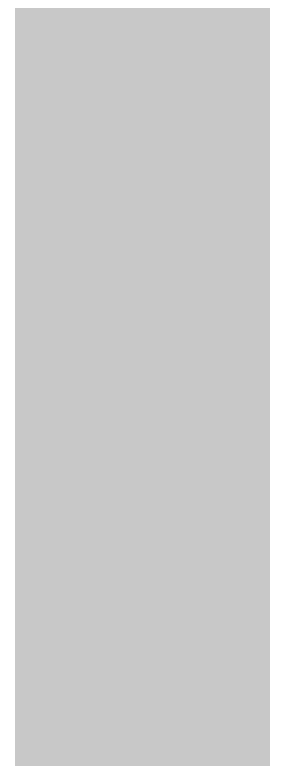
# Model space of a CAD drawing. Extents: x 43 to 178, y 42 to 123.
# Drawn here: x 43.1548 to 43.2818, y 62.8183 to 63.1883 of the extents above; entities that cross this region are included whole.
import ezdxf

# ---------------------------------------------------------------- set-up
doc = ezdxf.new("R2010")
doc.units = 0
doc.header["$MEASUREMENT"] = 0
doc.layers.add('MECHANICAL4', color=56, linetype='CONTINUOUS')

msp = doc.modelspace()

# ---------------------------------------------------------------- linework, layer by layer
at = {"layer": 'MECHANICAL4', "const_width": 0.127}
msp.add_lwpolyline([(43.218296, 46.560133), (43.218296, 63.260171)], dxfattribs=at)
msp.add_lwpolyline([(43.218296, 46.560133), (43.218296, 63.260171)], dxfattribs=at)
msp.add_lwpolyline([(43.218296, 46.560133), (43.218296, 63.260171)], dxfattribs=at)
msp.add_lwpolyline([(43.218296, 46.560133), (43.218296, 63.260171)], dxfattribs=at)
msp.add_lwpolyline([(43.218296, 46.560133), (43.218296, 63.260171)], dxfattribs=at)
msp.add_lwpolyline([(43.218296, 46.560133), (43.218296, 63.260171)], dxfattribs=at)
msp.add_lwpolyline([(43.218296, 46.560133), (43.218296, 63.260171)], dxfattribs=at)
msp.add_lwpolyline([(43.218296, 46.560133), (43.218296, 63.260171)], dxfattribs=at)
msp.add_lwpolyline([(43.218296, 46.560133), (43.218296, 63.260171)], dxfattribs=at)

doc.saveas('drawing.dxf')
